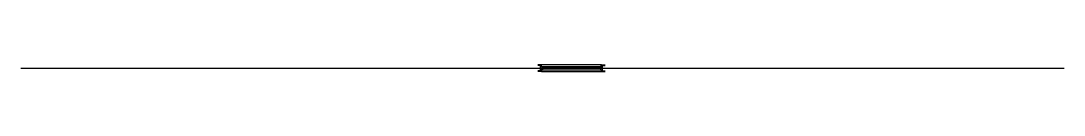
# Model space of a CAD drawing. Units: millimetres at full size, sheet at 1:100. Extents: x -15551 to 15061, y -3585 to -3385.
import ezdxf

# ---------------------------------------------------------------- set-up
doc = ezdxf.new("R2010")
doc.units = ezdxf.units.MM
doc.header["$LTSCALE"] = 100
doc.layers.add('0-0', color=2, linetype='Continuous')

msp = doc.modelspace()

# ---------------------------------------------------------------- linework, layer by layer
at = {"layer": '0-0', "color": 7}
for p, q in [((-15551, -3489.8), (15061.2, -3489.8)), ((-304.9, -3564.8), (-384.9, -3564.8)), ((-254.9, -3439.8), (-254.9, -3469.8)), ((-254.9, -3439.8), (1465.1, -3439.8)), ((-254.9, -3469.8), (1465.1, -3469.8)), ((1465.1, -3439.8), (1465.1, -3469.8)), ((1515.1, -3564.8), (1595.1, -3564.8))]:
    msp.add_line(p, q, dxfattribs=at)
at = {"layer": '0-0'}
for p, q in [((-269.9, -3394.8), (-384.9, -3394.8)), ((-269.9, -3584.8), (-384.9, -3584.8)), ((-269.9, -3429.8), (-279.9, -3429.8)), ((-279.9, -3439.8), (-279.9, -3429.8)), ((-269.9, -3429.8), (-269.9, -3394.8)), ((-269.9, -3539.8), (-269.9, -3584.8)), ((1480.1, -3394.8), (1595.1, -3394.8)), ((1480.1, -3429.8), (1480.1, -3394.8)), ((1480.1, -3429.8), (1490.1, -3429.8)), ((1480.1, -3539.8), (1480.1, -3584.8)), ((1480.1, -3584.8), (1595.1, -3584.8)), ((1490.1, -3439.8), (1490.1, -3429.8))]:
    msp.add_line(p, q, dxfattribs=at)
at = {"layer": '0-0', "color": 4}
for p, q in [((-279.9, -3394.8), (-279.9, -3384.8)), ((-279.9, -3384.8), (1490.1, -3384.8)), ((-269.9, -3584.8), (1480.1, -3584.8)), ((-244.9, -3539.8), (1455.1, -3539.8)), ((1490.1, -3394.8), (1490.1, -3384.8))]:
    msp.add_line(p, q, dxfattribs=at)
at = {"layer": '0-0', "color": 7}
for points in [[(-304.9, -3564.8), (-304.9, -3414.8), (-384.9, -3414.8)], [(-279.9, -3439.8), (-259.9, -3439.8), (-259.9, -3474.8), (-244.9, -3474.8), (-244.9, -3539.8), (-279.9, -3539.8)], [(1490.1, -3439.8), (1470.1, -3439.8), (1470.1, -3474.8), (1455.1, -3474.8), (1455.1, -3539.8), (1490.1, -3539.8)], [(1515.1, -3564.8), (1515.1, -3414.8), (1595.1, -3414.8)]]:
    msp.add_lwpolyline(points, dxfattribs=at)
at = {"layer": '0-0', "color": 4}
for points in [[(-269.9, -3439.8), (-271.9, -3437.8), (-271.9, -3431.8), (-269.9, -3429.8)], [(1480.1, -3439.8), (1482.1, -3437.8), (1482.1, -3431.8), (1480.1, -3429.8)]]:
    msp.add_lwpolyline(points, dxfattribs=at)

doc.saveas('drawing.dxf')
